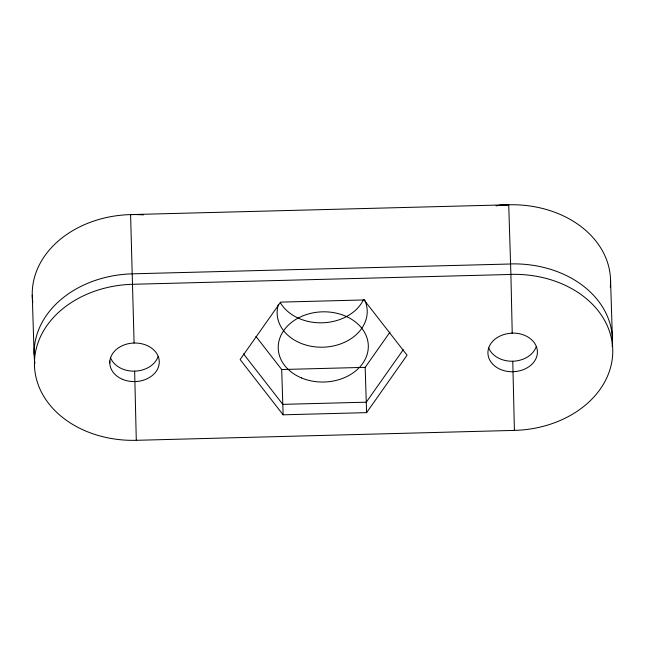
<?xml version="1.0" encoding="UTF-8"?>
<svg xmlns="http://www.w3.org/2000/svg" width="645" height="645" viewBox="0 0 645 645"><rect width="100%" height="100%" fill="white"/><g stroke="black" fill="none" stroke-linecap="round" stroke-linejoin="round"><path stroke-width="0.97" d="M366.602 412.639L407.068 355.21L364.07 299.949L280.591 302.118L240.125 359.547L283.123 414.808L366.602 412.639L365.175 367.352L390.031 332.07M403.27 349.679L366.271 402.19L282.8 404.359L243.479 353.831M513.089 371.754A24.752 19.294 -1.8 0 1 487.918 353.113A24.752 19.294 -1.8 0 1 512.227 333.183L510.904 274.367A100.128 78.037 -1.8 0 1 612.75 349.784A100.128 78.037 -1.8 0 1 514.412 430.4L136.288 440.309A100.128 78.037 -1.8 0 1 34.443 364.893A100.128 78.037 -1.8 0 1 132.781 284.276L510.904 274.456L508.72 204.779L130.588 214.6L134.095 343.027M510.582 263.998L132.451 273.827A100.128 78.037 -1.8 0 0 34.951 363.24M255.904 336.359L281.704 369.521L365.175 367.352M610.557 280.107L612.419 339.334M512.203 332.449L512.227 333.183M512.767 361.305L514.412 430.481L514.388 429.747M281.704 369.521L283.123 414.808M110.537 357.79A24.752 19.294 -1.8 0 0 134.644 371.149L136.288 440.309M109.723 360.998L109.787 362.958M32.25 295.217L34.112 354.444M158.114 356.548A24.752 19.294 -1.8 0 1 134.644 371.149M536.237 346.623A24.752 19.294 -1.8 0 1 512.759 361.216A24.752 19.294 -1.8 0 1 488.66 347.857M32.814 302.215A100.128 78.037 -1.8 0 1 143.303 214.898M508.72 204.779A100.128 78.037 -1.8 0 0 496.037 205.739A100.128 78.037 -1.8 0 1 610.315 287.13M510.574 263.918A100.128 78.037 -1.8 0 1 612.178 346.349M512.227 333.094A24.752 19.294 -1.8 0 1 537.406 351.743A24.752 19.294 -1.8 0 1 513.089 371.673M363.578 299.538A45.061 35.112 -1.8 0 1 322.758 322.79A45.061 35.112 -1.8 0 1 280.261 302.513M364.562 299.675A45.061 35.112 -1.8 0 1 324.604 347.131A45.061 35.112 -1.8 0 1 278.39 304.375M301.433 377.914A45.061 35.112 -1.8 0 0 368.311 345.76A45.061 35.112 -1.8 0 0 300.062 317.114A45.061 35.112 -1.8 0 0 301.433 377.914M122.542 379.333A24.752 19.294 -1.8 0 0 159.275 361.668A24.752 19.294 -1.8 0 0 121.784 345.93A24.752 19.294 -1.8 0 0 122.542 379.333"/></g></svg>
